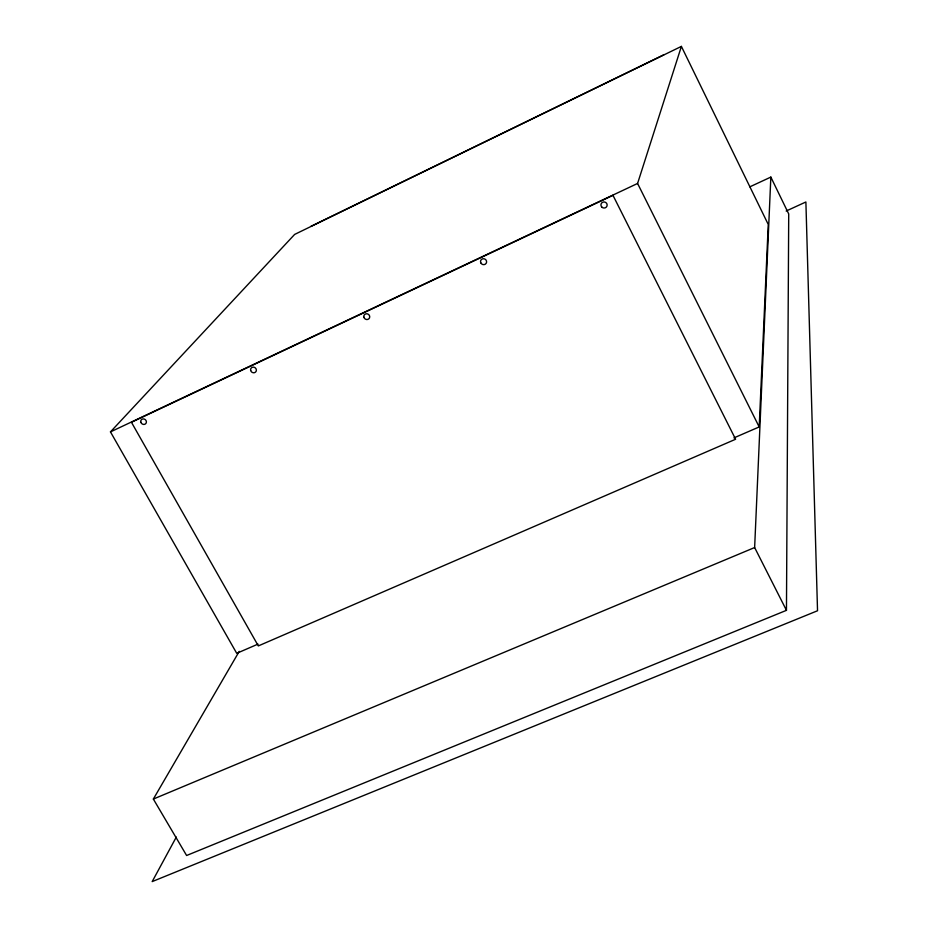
<?xml version="1.0" encoding="UTF-8"?>
<svg xmlns="http://www.w3.org/2000/svg" width="928" height="928" viewBox="0 0 928 928"><rect width="100%" height="100%" fill="white"/><g stroke="black" fill="none" stroke-linecap="round" stroke-linejoin="round"><path stroke-width="1.39" d="M239.25 651.363L153.352 799.054L186.609 855.5L786.457 610.334L788.719 213.927L770.843 177.086L749.847 186.83M733.944 437.888L759.197 426.938L768.256 224.46L681.396 46.4L294.64 234.424L110.467 431.891L236.733 653.324L258.007 644.102M786.457 610.334L754.638 547.543L770.843 177.086M759.197 426.938L637.582 183.466L681.396 46.4M176.32 837.056L152.18 881.6L817.533 610.752L805.887 201.979L786.167 211.027M310.868 226.386L663.833 54.787M110.467 431.891L637.582 183.466M153.352 799.054L754.638 547.543M612.979 195.344L131.44 422.275L258.32 645.923L735.602 439.246L612.979 195.344M140.812 422.136A2.946 2.668 37.6 0 0 145.568 423.818A2.946 2.668 37.6 0 0 144.292 419.073A2.946 2.668 37.6 0 0 140.812 422.136M250.664 370.434A2.981 2.761 36.2 0 0 255.502 372.128A2.981 2.761 36.2 0 0 254.272 367.291A2.981 2.761 36.2 0 0 250.664 370.434M363.869 317.156A3.028 2.842 33.9 0 0 368.799 318.861A3.028 2.842 33.9 0 0 367.616 313.919A3.028 2.842 33.9 0 0 363.869 317.156M480.866 262.949A3.062 2.935 29.3 0 0 486.121 263.378A3.062 2.935 29.3 0 0 483.708 258.726A3.062 2.935 29.3 0 0 480.866 262.949M601.715 206.967A3.12 3.028 18.4 0 0 606.993 206.004A3.12 3.028 18.4 0 0 603.432 202.002A3.12 3.028 18.4 0 0 601.715 206.967"/></g></svg>
